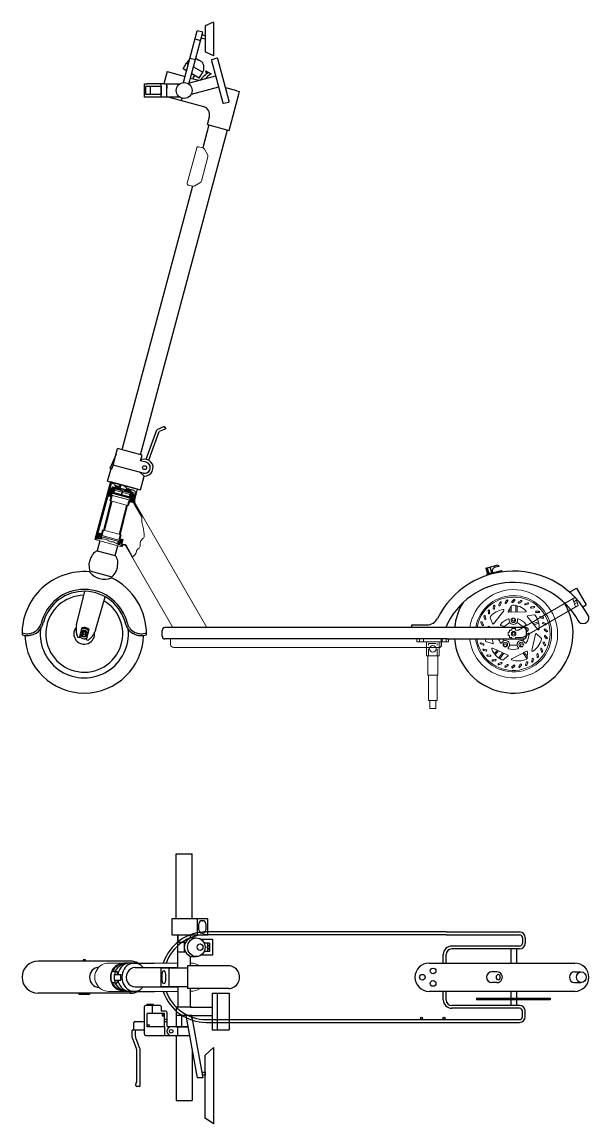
# Model space of a CAD drawing. Header units: millimetres. Extents: x 145 to 2246, y 70 to 2025.
# Drawn here: x 145 to 1147, y 70 to 2019 of the extents above; entities that cross this region are included whole.
import ezdxf

# ---------------------------------------------------------------- set-up
doc = ezdxf.new("R2010")
doc.units = ezdxf.units.MM
doc.linetypes.add('TRAZOS', pattern=[19.05, 12.7, -6.35])
for name, color, linetype, lineweight in [('01_Contornos', 7, 'Continuous', 20), ('02_Ocultas', 4, 'TRAZOS', 20), ('sombreado', 1, 'Continuous', 18)]:
    doc.layers.add(name, color=color, linetype=linetype, lineweight=lineweight)

msp = doc.modelspace()

# ---------------------------------------------------------------- hatches: boundary and pattern name
at = {"layer": '01_Contornos', "true_color": 0xf8d731}
h = msp.add_hatch(dxfattribs=at)
h.set_pattern_fill('ANSI31', color=40, scale=0.4, angle=290)
h.paths.add_polyline_path([(343.9, 1174.5), (346.4, 1183.8, 0.054182), (345.3, 1187.3), (342, 1175, 0.198912), (343.2, 1165.9), (356.2, 1143.4), (356.2, 1147.4), (344.9, 1166.9, -0.198912)])
edge = h.paths.add_edge_path()
edge.add_arc((275.6, 1107.8), 2.75, 227.0472, 241.4719)
edge.add_arc((274.7, 1106.1), 0.789, 241.4719, 268.5598)
edge.add_arc((274.9, 1113.3), 7.94, 268.5598, 270.524)
edge.add_arc((275.5, 1045.3), 60, 89.8094, 90.524, ccw=False)
edge.add_line((275.7, 1105.3), (301.9, 1203.2))
edge.add_arc((302.5, 1186.2), 17, 91.983, 99.1901)
edge.add_line((299.8, 1203), (273.8, 1105.8))
edge = h.paths.add_edge_path()
edge.add_arc((337, 1148.4), 57.5, 253.5525, 255.0025)
edge.add_arc((324.9, 1091.8), 3, 30, 158.3386, ccw=False)
edge.add_line((327.5, 1093.3), (339.1, 1073))
edge.add_arc((329.5, 1090), 19.5, 299.559, 302.498)
edge.add_line((340, 1073.6), (328.3, 1093.8))
edge.add_arc((324.9, 1091.8), 4, 30, 159.7448)
edge.add_line((321.1, 1093.2), (320.7, 1093.3))
h = msp.add_hatch(dxfattribs=at)
h.set_pattern_fill('ANSI31', color=40, scale=0.4, angle=338)
h.paths.add_polyline_path([(337.2, 1192.1), (339.2, 1191.6), (339.3, 1192, 0.022841), (337.8, 1192.4, -0.059041), (332.3, 1194.1, -0.036062), (329.2, 1195.7), (328.3, 1192.4), (326.3, 1192.9), (326, 1191.8), (336.4, 1189)])
h.paths.add_polyline_path([(326, 1191.8), (325.5, 1189.8), (335.9, 1187.1), (336.4, 1189)])
h.paths.add_polyline_path([(325.5, 1189.8), (325.3, 1189.1), (335.7, 1186.3), (335.9, 1187.1)])
h.paths.add_polyline_path([(319.6, 1200.5, 0.116505), (317.6, 1199.6, -0.215306), (312.9, 1198.5, -0.142421), (308.8, 1200.7, 0.008962), (308.6, 1200.9), (308.3, 1199.8), (310.2, 1199.3), (309.4, 1196.2), (319.8, 1193.4), (320.1, 1194.6), (318.1, 1195.1)])
h.paths.add_polyline_path([(309.4, 1196.2), (308.9, 1194.3), (319.2, 1191.5), (319.8, 1193.4)])
h.paths.add_polyline_path([(308.9, 1194.3), (308.7, 1193.5), (319, 1190.7), (319.2, 1191.5)])
h = msp.add_hatch(dxfattribs=at)
h.set_pattern_fill('ANSI31', color=40, scale=0.4)
h.paths.add_polyline_path([(316.1, 1113.2), (318, 1112.7), (331.1, 1164.4), (329.2, 1165)])
h.paths.add_polyline_path([(288.6, 1120.6), (290.5, 1120.1), (303.6, 1171.8), (301.7, 1172.3)])
at = {"layer": 'sombreado', "ltscale": 0.2, "true_color": 0xf8d731}
h = msp.add_hatch(dxfattribs=at)
h.set_pattern_fill('_USER', color=40, angle=30, pattern_type=0)
h.set_pattern_definition([(30, (-672.7828, 748.2334), (-0.5, 0.8660254), [])])
h.paths.add_polyline_path([(298.8, 1189.7), (300.8, 1189.2), (300.5, 1188.3), (301.5, 1188), (301.7, 1189, -0.173327), (305.9, 1195.1), (307.9, 1194.6), (308.4, 1196.5), (305, 1197.4)])
h.paths.add_polyline_path([(340.8, 1187.8), (337.4, 1188.7), (336.9, 1186.8), (338.9, 1186.3, -0.173327), (339.4, 1178.9), (339.1, 1177.9), (340.1, 1177.6), (340.4, 1178.6), (342.3, 1178.1)])
h = msp.add_hatch(dxfattribs=at)
h.set_pattern_fill('_USER', color=40, angle=30, pattern_type=0)
h.set_pattern_definition([(30, (-799.4587, 1125.8113), (-0.5, 0.8660254), [])])
h.paths.add_polyline_path([(305.1, 1186.2), (306.6, 1185.8), (308.7, 1193.5), (305.8, 1194.3)])
h.paths.add_polyline_path([(338.6, 1185.5), (335.7, 1186.3), (333.6, 1178.6), (335.1, 1178.2)])

# ---------------------------------------------------------------- linework, layer by layer
for p, q in [((483, 2019.4), (468, 2012.4)), ((468, 2012.4), (468, 1966.5)), ((483, 2019.4), (483, 1959.8)), ((429.8, 1912.2), (454.4, 2003.9)), ((439.5, 1909.7), (464, 2001.3)), ((450.5, 1989.4), (460.1, 1986.9)), ((464, 2001.3), (454.4, 2003.9)), ((461.4, 1991.7), (468, 1989.9)), ((468, 1995.1), (462.7, 1996.5)), ((468.2, 1989.9), (468.2, 1989.9)), ((441.4, 1955.6), (451.1, 1953)), ((452.2, 1955), (457.3, 1952.1)), ((462.4, 1949.1), (457.3, 1952.1)), ((483, 1959.8), (468, 1966.5)), ((479.2, 1951.1), (499.2, 1876.6)), ((489.1, 1955.2), (480.2, 1952.8)), ((510.8, 1879.7), (490.8, 1954.2)), ((400.9, 1931.8), (395.1, 1910.3)), ((400.9, 1931.8), (432.8, 1923.3)), ((429.3, 1936.6), (435.3, 1947)), ((435.4, 1933.1), (429.3, 1936.6)), ((435.3, 1947), (438.6, 1945.1)), ((447.6, 1939.9), (463.9, 1930.5)), ((457.9, 1920.1), (463.9, 1930.5)), ((469.2, 1933), (474.2, 1930.1)), ((470.7, 1927.6), (469.2, 1933)), ((474.7, 1930.4), (479, 1927.9)), ((361.2, 1900.3), (361.2, 1910.3)), ((361.2, 1910.3), (365.6, 1910.3)), ((396.4, 1910.3), (365.6, 1910.3)), ((390.7, 1886.3), (390.7, 1910.3)), ((396.4, 1910.3), (424, 1910.3)), ((400.7, 1886.3), (400.7, 1910.3)), ((486.6, 1923.5), (439.8, 1911)), ((457.3, 1915.7), (442.2, 1919.7)), ((457.9, 1920.1), (444.4, 1927.9)), ((449.8, 1924.8), (444.4, 1927.9)), ((446.7, 1926.6), (445.8, 1927.1)), ((447.3, 1920.5), (449.8, 1924.8)), ((447.3, 1920.5), (447.5, 1918.3)), ((361.2, 1896.3), (361.2, 1900.3)), ((361.2, 1886.3), (361.2, 1896.3)), ((362.9, 1905.3), (362.9, 1891.3)), ((390.7, 1905.3), (362.9, 1905.3)), ((390.7, 1891.3), (362.9, 1891.3)), ((370.9, 1905.3), (370.9, 1891.3)), ((390.7, 1905.3), (390.7, 1891.3)), ((400.7, 1907.3), (400.7, 1902.3)), ((491.8, 1904.2), (443.3, 1891.2)), ((524.3, 1897.7), (504.5, 1903)), ((510.7, 1827.8), (527.8, 1891.6)), ((524.3, 1897.7), (529.1, 1896.4)), ((527.8, 1891.6), (529.1, 1896.4)), ((424, 1886.3), (361.2, 1886.3)), ((404.5, 1886.3), (465.1, 1870.1)), ((426.5, 1880.4), (427.6, 1884.8)), ((500.9, 1875.6), (509.8, 1877.9)), ((472.1, 1838.2), (475.7, 1851.7)), ((475, 1837.4), (464.1, 1796.7)), ((472.1, 1838.2), (510.7, 1827.8)), ((353.8, 1253.9), (507.8, 1828.6)), ((445.9, 1729.1), (321, 1262.7)), ((363.9, 1246), (383, 1298.3)), ((368.6, 1244.3), (387, 1294.9)), ((395.6, 1303.8), (383, 1298.3)), ((398.8, 1300), (387, 1294.9)), ((395.6, 1303.8), (398.8, 1300)), ((310.7, 1255.1), (299.6, 1229.6)), ((305.5, 1235.8), (313.2, 1264.8)), ((356.7, 1253.1), (313.2, 1264.8)), ((354.1, 1243.5), (356.7, 1253.1)), ((299.6, 1229.6), (302.5, 1228.8)), ((305.5, 1235.8), (302.5, 1228.8)), ((305.5, 1235.8), (305.5, 1235.8)), ((358.6, 1221.6), (305.5, 1235.8)), ((363.8, 1240.9), (354.1, 1243.5)), ((354.5, 1244.8), (356.4, 1245.4)), ((295.8, 1207.3), (301.2, 1227.6)), ((352.7, 1223.1), (360.3, 1216.2)), ((353.7, 1191.8), (360.3, 1216.2)), ((295.8, 1207.3), (353.7, 1191.8)), ((282.2, 1101.5), (277.5, 1084.1)), ((309.4, 1075.6), (314.1, 1093)), ((277.5, 1084.1), (309.4, 1075.6)), ((964.2, 1053.6), (986.4, 1059.5)), ((964.2, 1053.6), (967.1, 1042.9)), ((966.6, 1054.2), (969.5, 1043.6)), ((971.5, 1055.5), (974.3, 1044.9)), ((987.2, 1056.6), (979.4, 1054.5)), ((986.4, 1059.5), (987.2, 1056.6)), ((264, 1046.9), (264.4, 1048.6)), ((264.4, 1048.6), (303, 1038.2)), ((302.5, 1036.4), (303, 1038.2)), ((965.6, 1040.3), (967.1, 1042.9)), ((967.1, 1042.9), (992.1, 1049.5)), ((976.7, 1045.5), (967.1, 1042.9)), ((971.4, 1044.1), (972.9, 1044.5)), ((976.7, 1045.5), (975.7, 1049.4)), ((993.6, 1046.9), (992.1, 1049.5)), ((1112.4, 1011), (1124.6, 1018.1)), ((1124.6, 1018.1), (1141.6, 988.6)), ((240.6, 953.1), (255.3, 1012.5)), ((274.4, 944), (291.3, 1002.9)), ((1135.7, 985.2), (1141.6, 988.6)), ((245.8, 929.9), (250.7, 948.3)), ((258.3, 926.6), (263.3, 944.9)), ((833.6, 948.2), (833.6, 953.2)), ((833.6, 948.2), (833.6, 953.2)), ((833.6, 953.2), (861.7, 953.2)), ((893.6, 948.2), (833.6, 948.2)), ((245.8, 929.9), (242.9, 930.7)), ((258.3, 926.6), (261.2, 925.8)), ((417.2, 432.9), (417.2, 547.9)), ((417.2, 547.9), (445.2, 547.9)), ((445.2, 432.9), (445.2, 547.9)), ((473.2, 432.9), (409.2, 432.9)), ((409.2, 432.9), (409.2, 404.9)), ((454.2, 432.9), (454.2, 404.9)), ((462.7, 429.9), (463.7, 429.9)), ((473.2, 404.9), (473.2, 432.9)), ((457.2, 413.4), (457.2, 424.4)), ((469.2, 424.4), (469.2, 413.4)), ((409.2, 404.9), (473.2, 404.9)), ((420.2, 346.4), (420.2, 404.9)), ((420.2, 404.9), (420.2, 391.4)), ((433.4, 391.4), (420.2, 391.4)), ((431.2, 391.4), (431.2, 374.4)), ((442.2, 398.5), (442.2, 404.9)), ((452.6, 399.2), (446.6, 399.2)), ((476.2, 396.7), (460.8, 396.7)), ((462.7, 407.9), (463.7, 407.9)), ((476.2, 390.4), (466.3, 390.4)), ((472.2, 390.2), (472.2, 383.7)), ((481, 396.7), (476.2, 396.7)), ((476.2, 390.4), (476.2, 375.4)), ((481, 396.9), (481, 368.9)), ((433.4, 374.4), (420.2, 374.4)), ((476.2, 375.4), (466.3, 375.4)), ((471.1, 382.9), (472.3, 383.9)), ((471.1, 382.9), (472.3, 381.8)), ((476.2, 385.6), (472.2, 385.6)), ((472.2, 381.9), (472.2, 375.4)), ((476.2, 380), (472.2, 380)), ((1008.6, 379.9), (1008.6, 354.9)), ((1018.6, 379.9), (1018.6, 354.9)), ((336.2, 358.2), (172.8, 358.2)), ((263.5, 358.4), (245.5, 358.4)), ((245.5, 358.4), (245.5, 358.2)), ((254.5, 360.4), (252.5, 360.4)), ((252.5, 360.4), (252.5, 358.4)), ((256.5, 360.4), (254.5, 360.4)), ((254.5, 360.4), (254.5, 358.4)), ((256.5, 358.4), (256.5, 360.4)), ((263.5, 358.4), (263.5, 358.2)), ((335.1, 354.9), (378.8, 354.9)), ((442.2, 349.9), (442.2, 366.9)), ((452.6, 366.2), (446.6, 366.2)), ((476.2, 368.7), (460.8, 368.7)), ((481, 368.7), (476.2, 368.7)), ((864.2, 354.9), (1121.5, 354.9)), ((308.6, 339.9), (303.6, 339.9)), ((307.5, 334.9), (319, 334.9)), ((307.5, 334.9), (307.5, 324.9)), ((308.6, 339.9), (308.6, 334.9)), ((308.6, 339.9), (312.9, 339.9)), ((312.9, 339.9), (312.9, 334.9)), ((344.3, 346.9), (420.2, 346.9)), ((389.7, 346.4), (389.7, 313.4)), ((389.7, 346.4), (437.3, 346.4)), ((404.2, 346.4), (404.2, 313.4)), ((509.8, 349.9), (437.3, 349.9)), ((437.3, 349.9), (437.3, 309.9)), ((437.3, 346.4), (437.3, 313.4)), ((984, 339.4), (974.8, 339.4)), ((1120.9, 339.4), (1133.1, 339.4)), ((308.6, 319.9), (303.6, 319.9)), ((307.5, 324.9), (319, 324.9)), ((308.6, 324.9), (308.6, 319.9)), ((308.6, 319.9), (312.9, 319.9)), ((312.9, 324.9), (312.9, 319.9)), ((344.3, 312.9), (420.2, 312.9)), ((389.7, 313.4), (437.3, 313.4)), ((420.2, 313.4), (420.2, 276.9)), ((984, 320.4), (974.8, 320.4)), ((1120.9, 320.4), (1133.1, 320.4)), ((336.2, 301.6), (172.8, 301.6)), ((245.5, 299.4), (245.5, 301.6)), ((263.5, 299.4), (245.5, 299.4)), ((252.5, 301.6), (252.5, 299.4)), ((256.5, 301.6), (256.5, 299.4)), ((263.5, 301.6), (263.5, 299.4)), ((335.1, 304.9), (378.8, 304.9)), ((509.8, 309.9), (437.3, 309.9)), ((442.2, 276.9), (442.2, 309.9)), ((480.6, 301.9), (480.6, 236.9)), ((480.6, 301.9), (489.4, 301.9)), ((489.4, 301.9), (489.4, 236.9)), ((489.4, 301.9), (510.8, 301.9)), ((510.8, 301.9), (510.8, 236.9)), ((1121.5, 304.9), (864.2, 304.9)), ((1008.6, 304.9), (1008.6, 292.9)), ((1018.6, 304.9), (1018.6, 292.9)), ((361.2, 228.9), (361.2, 277.9)), ((388.7, 279.9), (363.2, 279.9)), ((377.2, 281.9), (365.2, 281.9)), ((365.2, 281.9), (365.2, 279.9)), ((367.2, 279.9), (367.2, 281.9)), ((375.2, 265.5), (375.2, 281.9)), ((377.2, 279.9), (377.2, 281.9)), ((390.7, 277.9), (390.7, 269.9)), ((417.7, 261.9), (417.7, 276.9)), ((444.7, 276.9), (417.7, 276.9)), ((442.2, 276.9), (480.6, 276.9)), ((1008.6, 289.9), (1008.6, 279.9)), ((1018.6, 289.9), (1018.6, 279.9)), ((365.6, 241.9), (365.6, 265.5)), ((396.4, 265.5), (365.6, 265.5)), ((398.7, 269.9), (390.7, 269.9)), ((392.4, 265.5), (392.4, 261.5)), ((392.4, 261.5), (396.4, 261.5)), ((396.4, 241.9), (396.4, 265.5)), ((396.4, 255.7), (400.7, 255.7)), ((400.7, 267.9), (400.7, 243.9)), ((417.7, 241.9), (417.7, 261.9)), ((444.7, 261.9), (417.7, 261.9)), ((426.4, 261.9), (426.4, 241.9)), ((434.2, 261.9), (454.4, 151.9)), ((443.8, 261.9), (464, 151.9)), ((444.7, 256.9), (444.7, 261.9)), ((444.7, 261.9), (480.6, 261.9)), ((342.4, 236.4), (339.4, 236.4)), ((342.4, 236.4), (342.4, 249.4)), ((361.2, 236.4), (342.4, 236.4)), ((344.4, 251.4), (361.2, 251.4)), ((365.6, 245.9), (369.6, 245.9)), ((396.4, 241.9), (365.6, 241.9)), ((369.6, 241.9), (369.6, 245.9)), ((396.4, 251.7), (400.7, 251.7)), ((396.4, 241.9), (396.4, 226.9)), ((437.8, 241.9), (402.7, 241.9)), ((417.7, 241.9), (437.8, 241.9)), ((420.2, 226.9), (420.2, 241.9)), ((480.6, 236.9), (510.8, 236.9)), ((363.2, 226.9), (440.6, 226.9)), ((417.2, 226.9), (417.2, 111.9)), ((417.2, 226.9), (440.6, 226.9)), ((347.4, 145.4), (347.4, 198.4)), ((353.4, 138.4), (353.4, 199.6)), ((445.2, 201.6), (445.2, 111.9)), ((468, 192.1), (483, 205.3)), ((483, 205.3), (483, 70.3)), ((468, 164.4), (468, 192.1)), ((462.2, 161.9), (468, 161.9)), ((468, 156.9), (463.1, 156.9)), ((468, 154.4), (468, 164.4)), ((468, 161.9), (468, 156.9)), ((345.4, 138.4), (345.4, 140.5)), ((464, 151.9), (454.4, 151.9)), ((468, 80.3), (468, 154.4)), ((351.4, 136.4), (347.4, 136.4)), ((417.2, 111.9), (445.2, 111.9)), ((483, 70.3), (468, 80.3))]:
    msp.add_line(p, q)
at = {"color": 40, "true_color": 0xf8d731}
for p, q in [((300.6, 1206), (273.2, 1103.9)), ((301.9, 1203.2), (275.7, 1105.3)), ((348.9, 1193.1), (300.6, 1206)), ((343.9, 1174.5), (348.9, 1193.1)), ((342, 1175), (345.3, 1187.3)), ((392.2, 933.2), (392.2, 943.2)), ((1031.2, 948.2), (397.2, 948.2)), ((1036.2, 933.2), (1036.2, 943.2)), ((896.2, 928.2), (397.2, 928.2)), ((886.2, 918.2), (886.2, 928.2)), ((896.2, 928.2), (1031.2, 928.2)), ((894.2, 409.9), (470.2, 409.9)), ((894.2, 409.9), (1024.2, 409.9)), ((894.2, 404.9), (470.2, 404.9)), ((894.2, 404.9), (1024.2, 404.9)), ((1029.2, 399.9), (1029.2, 389.9)), ((1034.2, 399.9), (1034.2, 389.9)), ((1024.2, 384.9), (904.2, 384.9)), ((1024.2, 379.9), (904.2, 379.9)), ((889.2, 354.9), (889.2, 369.9)), ((894.2, 354.9), (894.2, 369.9)), ((889.2, 289.9), (889.2, 304.9)), ((894.2, 289.9), (894.2, 304.9)), ((948, 292.9), (1078, 292.9)), ((1078, 292.9), (1078, 289.9)), ((1024.2, 279.9), (904.2, 279.9)), ((1024.2, 274.9), (904.2, 274.9)), ((1078, 289.9), (948, 289.9)), ((470.2, 254.9), (894.2, 254.9)), ((894.2, 254.9), (1024.2, 254.9)), ((1029.2, 259.9), (1029.2, 269.9)), ((1034.2, 259.9), (1034.2, 269.9)), ((470.2, 249.9), (894.2, 249.9)), ((894.2, 249.9), (1024.2, 249.9))]:
    msp.add_line(p, q, dxfattribs=at)
for points in [[(277.5, 1084.1, 0.051798), (272.5, 1081.1, 0.075014), (269.6, 1078.2, 0.042014), (267.1, 1074, 0.026891), (264.1, 1067, 0.090681), (262.8, 1058.9, 0.070445), (264.4, 1048.6)], [(309.4, 1075.6, -0.051798), (312.3, 1070.4, -0.075014), (313.3, 1066.5, -0.042014), (313.3, 1061.6, -0.026891), (312.4, 1054.1, -0.090681), (309.6, 1046.4, -0.070445), (303, 1038.2)], [(240.6, 953.1, 0.03042), (240, 948.3, 0.03042), (240, 943.4, 0.041215), (240.9, 937, 0.041215), (242.9, 930.7)], [(250.7, 948.3, -0.074764), (254.1, 948.9, -0.074764), (257.5, 948.5, -0.074764), (260.7, 947.2, -0.074764), (263.3, 944.9)], [(274.4, 944, -0.03042), (272.5, 939.6, -0.03042), (270.1, 935.4, -0.041215), (266.1, 930.2, -0.041215), (261.2, 925.8)], [(347.4, 198.4, 0.030407), (347.2, 202, 0.065391), (346.8, 203.7), (344.6, 209.5), (343.1, 213.4), (340.3, 220.8, -0.075471), (339, 226.9, -0.050033), (339.4, 236.4)], [(353.4, 198.4, 0.030407), (353.2, 202, 0.065391), (352.8, 203.7), (350.6, 209.5), (349.1, 213.4), (346.3, 220.8, -0.075471), (345, 226.9, -0.050033), (345.4, 236.4)]]:
    msp.add_lwpolyline(points, format="xyb")
msp.add_lwpolyline([(252.2, 941.4), (249.9, 937.4), (252.2, 933.4), (256.8, 933.4), (259.1, 937.4), (256.8, 941.4)], close=True)
for centre, radius in [((431.2, 1898.3), 14), ((361.2, 1231.2), 3.5), ((361.2, 1231.2), 3.5), ((254.5, 937.4), 6), ((254.5, 937.4), 2), ((852.2, 329.9), 5), ((852.2, 329.9), 5), ((871.2, 340.9), 5), ((871.2, 318.9), 5), ((394.4, 263.5), 1.1), ((850.7, 257.4), 2), ((890.7, 257.4), 2), ((367.6, 243.9), 1.6), ((408.2, 234.4), 3.2)]:
    msp.add_circle(centre, radius)
for centre, radius, start, end in [((449.6, 1938.7), 16.5, 123.0927, 150), ((449.6, 1938.7), 16.5, 80.9758, 82.9417), ((449.6, 1938.7), 16.5, 330, 39.0242), ((480.6, 1951.5), 1.41, 105, 195), ((489.4, 1953.9), 1.41, 15, 105), ((514.8, 1869.4), 73, 123.3128, 140.3564), ((519.2, 1866.9), 73, 123.3128, 135.2336), ((500.5, 1876.9), 1.41, 195, 285), ((509.4, 1879.3), 1.41, 285, 15), ((461.2, 1855.6), 15, 345, 75), ((361.2, 1231.2), 15, 266.537, 108.749), ((361.2, 1231.2), 10, 255, 75), ((361.2, 1231.2), 10, 255, 53.1836), ((981.7, 1048.9), 6.06, 112.8338, 175.7177), ((254.5, 937.3), 110, 85.0671, 180.8513), ((290, 1066.2), 32.4, 216.5633, 292.6737), ((254.5, 937.3), 110, 359.1568, 64.1698), ((1013.6, 898.2), 150, 27.6156, 153.7767), ((254.5, 937.4), 78.4, 13.1969, 166.8031), ((254.5, 937.4), 78.4, 13.1969, 166.8031), ((1013.6, 898.2), 130, 28.3364, 157.3801), ((254.5, 937.4), 75.1, 12.6729, 164.4167), ((254.5, 937.4), 68, 90.7848, 59.2152), ((1013.6, 937.4), 105, 185.001, 31.8753), ((1013.6, 937.4), 105, 148.1227, 174.0706), ((154, 962.7), 28.6, 250.6052, 349.7016), ((154, 962.7), 25.3, 247.9459, 342.98), ((355, 962.7), 25.3, 197.02, 292.0541), ((860.8, 973.4), 20.2, 267.6538, 333.777), ((1136.5, 965.5), 10.2, 205.7129, 12.4895), ((254.5, 937.4), 78, 173.9417, 6.0583), ((254.5, 937.4), 18.4, 141.9463, 8.0537), ((254.5, 937.4), 9, 28.7617, 121.2383), ((355, 962.7), 28.6, 197.9577, 289.4876), ((254.5, 937.4), 105, 181.5953, 358.4047), ((254.5, 937.4), 9, 208.7617, 301.2383), ((462.7, 424.4), 5.5, 90, 180), ((463.7, 424.4), 5.5, 0, 90), ((462.7, 413.4), 5.5, 180, 270), ((463.7, 413.4), 5.5, 270, 0), ((470.2, 329.9), 80, 110.3641, 110.4796), ((172.8, 329.9), 28.3, 90, 270), ((336.2, 329.9), 28.3, 61.9993, 90), ((864.2, 329.9), 25, 90, 270), ((1121.5, 329.9), 25, 270, 90), ((281.8, 329.9), 18, 93.8136, 266.1864), ((975.1, 329.9), 9.5, 90.1489, 269.8511), ((984.1, 329.9), 9.5, 269.6155, 90.3845), ((336.2, 329.9), 28.3, 270, 298.0007), ((363.2, 277.9), 2, 90, 180), ((388.7, 277.9), 2, 0, 90), ((398.7, 267.9), 2, 0, 90), ((344.4, 249.4), 2, 90, 180), ((402.7, 243.9), 2, 180, 270), ((408.2, 234.4), 7.5, 90, 270), ((363.2, 228.9), 2, 180, 270), ((472.4, 159.4), 5, 149.9971, 150), ((472.4, 159.4), 5, 210, 210.0029), ((350.4, 140.5), 5, 135.5847, 180), ((347.4, 138.4), 2, 180, 270), ((345.4, 145.4), 2, 315.5847, 0), ((351.4, 138.4), 2, 270, 0)]:
    msp.add_arc(centre, radius, start, end)
for centre, radius, start, end in [((397.2, 943.2), 5, 90, 180), ((1031.2, 943.2), 5, 0, 90), ((397.2, 933.2), 5, 180, 270), ((881.2, 918.2), 5, 270, 0), ((1031.2, 933.2), 5, 270, 0), ((470.2, 329.9), 80, 90, 161.79), ((1024.2, 399.9), 10, 0, 90), ((470.2, 329.9), 75, 90, 160.5288), ((1024.2, 399.9), 5, 0, 90), ((1024.2, 389.9), 10, 270, 0), ((1024.2, 389.9), 5, 270, 0), ((904.2, 369.9), 15, 90, 180), ((904.2, 369.9), 10, 90, 180), ((470.2, 329.9), 80, 198.21, 270), ((470.2, 329.9), 75, 199.4712, 270), ((904.2, 289.9), 15, 180, 270), ((904.2, 289.9), 10, 180, 270), ((1024.2, 269.9), 10, 0, 90), ((1024.2, 269.9), 5, 0, 90), ((1024.2, 259.9), 10, 270, 0), ((1024.2, 259.9), 5, 270, 0)]:
    msp.add_arc(centre, radius, start, end, dxfattribs=at)
for centre, major_axis, ratio, start_param, end_param in [((277.2, 1244.4), (-29, 7.8), 0.833333, 2.730076, 2.794676), ((277.2, 1244.4), (-29, 7.8), 0.833333, 2.819691, 3.101582), ((446.6, 382.9), (0, -16.5), 0.933013, 3.141593, 6.283185), ((474.2, 382.9), (0, 2.92), 0.686648, 1.947076, 7.477702), ((330.2, 329.9), (-29, 0), 0.86273, 4.627436, 7.938934), ((335.1, 329.9), (-29, 0), 0.86273, 4.55867, 5.871668), ((335.1, 329.9), (0, -25), 0.869333, 2.961996, 4.511031), ((342.9, 329.9), (0, -25), 0.869333, 2.318559, 7.106219), ((324.8, 329.9), (-29, 0), 0.86273, 4.712389, 4.712399), ((340.3, 329.9), (0, -25), 0.869333, 4.511031, 4.913747), ((344.3, 329.9), (0, 17), 0.909107, 0, 3.141593), ((509.8, 329.9), (0, -20), 0.965926, 0, 3.141593), ((1120.9, 329.9), (0, -9.5), 0.894737, 3.141593, 6.283185), ((335.1, 329.9), (-29, 0), 0.86273, 0.411517, 1.724515), ((335.1, 329.9), (0, -25), 0.869333, 4.913747, 6.462782)]:
    msp.add_ellipse(centre, major_axis=major_axis, ratio=ratio, start_param=start_param, end_param=end_param)
for centre, major_axis, ratio in [((452.6, 382.9), (0, -16.5), 0.933013), ((459.2, 382.9), (0, -5.91), 0.866025), ((395.3, 329.9), (0, -12), 0.258819), ((1133.1, 329.9), (0, -9.5), 0.894737)]:
    msp.add_ellipse(centre, major_axis=major_axis, ratio=ratio)
at = {"extrusion": (0, 0, -1)}
msp.add_ellipse((986.3, 329.9), major_axis=(0, -4.5), ratio=0.831442, dxfattribs=at)
msp.add_point((305.5, 1235.8))
at = {"layer": '01_Contornos', "color": 40, "true_color": 0xf8d731}
for p, q in [((436.5, 1734.2), (453.3, 1797)), ((456.4, 1798.7), (464.1, 1796.7)), ((467.1, 1794.3), (472.5, 1784.9)), ((473, 1781.1), (461.5, 1738)), ((449.7, 1729.6), (459.1, 1735)), ((438.3, 1731.1), (445.9, 1729.1)), ((298.8, 1189.7), (297.8, 1185.8)), ((298.8, 1189.7), (300.8, 1189.2)), ((298.8, 1189.7), (300.8, 1189.2)), ((342.3, 1178), (298.8, 1189.7)), ((298.8, 1189.7), (300.8, 1189.2)), ((300.8, 1189.2), (299.7, 1185.3)), ((300.5, 1188.3), (300.8, 1189.2)), ((301.5, 1188), (301.7, 1189)), ((303.4, 1192.4), (302.4, 1188.6)), ((303.4, 1192.4), (302.4, 1188.6)), ((303.4, 1192.4), (339.7, 1182.7)), ((304.9, 1192.1), (305, 1185.3)), ((305, 1197.4), (340.8, 1187.8)), ((305.1, 1186.2), (305.8, 1194.3)), ((305.8, 1194.3), (321.7, 1190)), ((322.4, 1190.7), (305.9, 1195.1)), ((306.6, 1185.8), (308.7, 1193.5)), ((308.3, 1199.8), (308.6, 1200.9)), ((310.2, 1199.3), (308.3, 1199.8)), ((308.4, 1196.5), (337.4, 1188.7)), ((308.7, 1193.5), (310.2, 1199.3)), ((308.7, 1193.5), (335.7, 1186.3)), ((320.1, 1194.6), (319, 1190.7)), ((321.7, 1190), (319.6, 1182.3)), ((322.7, 1189.8), (320.6, 1182.1)), ((322.4, 1190.7), (338.9, 1186.3)), ((322.7, 1189.8), (338.6, 1185.5)), ((326.3, 1192.9), (325.3, 1189.1)), ((335.7, 1186.3), (337.2, 1192.1)), ((337.2, 1192.1), (339.2, 1191.6)), ((339.2, 1191.6), (339.3, 1192)), ((301.7, 1172.3), (288.6, 1120.6)), ((303.6, 1171.8), (290.5, 1120.1)), ((300, 1172.8), (301.7, 1179.1)), ((301.7, 1172.3), (300, 1172.8)), ((301.5, 1188), (300.5, 1188.3)), ((301.5, 1188), (339.1, 1177.9)), ((301.7, 1182.8), (335.8, 1173.6)), ((331.1, 1164.4), (301.7, 1172.3)), ((302.4, 1188.6), (303.1, 1188.4)), ((302.4, 1188.6), (303.1, 1188.4)), ((302.8, 1186.6), (337.3, 1177.4)), ((303.1, 1188.4), (303, 1187.8)), ((305, 1185.3), (303.9, 1185.6)), ((305, 1185.3), (334.7, 1177.3)), ((305.1, 1186.2), (319.6, 1182.3)), ((306.6, 1185.8), (319.6, 1182.3)), ((320.6, 1182.1), (333.6, 1178.6)), ((320.6, 1182.1), (335.1, 1178.2)), ((331.1, 1164.4), (333, 1171.2)), ((332.8, 1164), (334.5, 1170.3)), ((333.6, 1178.6), (335.7, 1186.3)), ((338.2, 1183.1), (334.7, 1177.3)), ((334.7, 1177.3), (335.8, 1177)), ((335.1, 1178.2), (338.6, 1185.5)), ((336.3, 1173.5), (335.8, 1173.6)), ((337.9, 1179.1), (337.8, 1178.5)), ((338.6, 1178.9), (337.9, 1179.1)), ((339.7, 1182.7), (338.2, 1183.1)), ((339.7, 1182.7), (338.6, 1178.9)), ((339.1, 1177.9), (339.4, 1178.9)), ((339.1, 1177.9), (340.1, 1177.6)), ((340.4, 1178.5), (339.3, 1174.7)), ((340.1, 1177.6), (340.4, 1178.6)), ((340.4, 1178.6), (342.3, 1178.1)), ((342.3, 1178), (340.4, 1178.5)), ((342.3, 1178), (341.3, 1174.2)), ((329.2, 1165), (316.1, 1113.2)), ((331.1, 1164.4), (318, 1112.7)), ((331.1, 1164.4), (332.8, 1164)), ((356.2, 1143.4), (343.2, 1165.9)), ((471.2, 948.2), (344.9, 1166.9)), ((283.5, 1111.6), (318, 1102.4)), ((286.9, 1121.1), (285.2, 1114.8)), ((288.6, 1120.6), (286.7, 1113.8)), ((288.6, 1120.6), (286.9, 1121.1)), ((288.6, 1120.6), (318, 1112.7)), ((318, 1112.7), (319.7, 1112.3)), ((319.7, 1112.3), (318, 1106)), ((273.2, 1103.9), (282.2, 1101.5)), ((277.4, 1107), (277.5, 1107.3)), ((277.4, 1107), (279.3, 1106.5)), ((277.5, 1107.3), (278.4, 1110.9)), ((279.3, 1106.5), (279.6, 1107.3)), ((279.6, 1107.3), (280.4, 1110.4)), ((280.6, 1105.3), (280.8, 1106)), ((281.8, 1105.8), (282.3, 1107.7)), ((282.2, 1101.5), (314.1, 1093)), ((282.9, 1107.6), (282.4, 1107.8)), ((284.7, 1109.1), (315.6, 1100.8)), ((285.7, 1108.9), (314.7, 1101.1)), ((314.1, 1093), (321.5, 1091)), ((317, 1098.5), (316.5, 1098.6)), ((316.5, 1096.4), (317.1, 1098.4)), ((317, 1094.5), (317.5, 1096.2)), ((318.9, 1095.9), (319, 1096)), ((320.9, 1095.4), (318.9, 1095.9)), ((319, 1096), (320, 1099.8)), ((320.7, 1093.3), (321.1, 1093.2)), ((320.9, 1095.4), (321.9, 1099.2)), ((321.5, 1091), (322, 1092.5)), ((411.2, 948.2), (327.5, 1093.3)), ((340, 1073.6), (328.3, 1093.8)), ((1001.2, 996.6), (998.7, 992.7)), ((1003.2, 995.4), (1000.6, 991.4)), ((1013.8, 997.8), (1010.5, 994.4)), ((1015.5, 996.1), (1012.1, 992.8)), ((1026.4, 996.3), (1022.4, 993.7)), ((1027.6, 994.3), (1023.7, 991.7)), ((968.6, 978.4), (968.9, 973.7)), ((971, 978.5), (971.2, 973.8)), ((978.1, 986.7), (977.4, 982.1)), ((996.1, 978.2), (978.2, 955.1)), ((980.5, 986.4), (979.7, 981.7)), ((989.2, 992.9), (987.5, 988.5)), ((991.4, 992.1), (989.7, 987.6)), ((1004.2, 977.3), (1009.4, 986.7)), ((1034.4, 976), (1005.2, 975.6)), ((1006.8, 975.6), (1006.8, 982.1)), ((1009.3, 975.7), (1009.3, 986.6)), ((1017.3, 975.8), (1017.3, 987.4)), ((1019.8, 975.8), (1019.8, 986.8)), ((1038.3, 992.2), (1033.9, 990.5)), ((1039.2, 990), (1034.7, 988.3)), ((1049.2, 985.8), (1044.5, 985)), ((1049.5, 983.4), (1044.9, 982.7)), ((1058.3, 974.8), (1053.6, 975.1)), ((1058.4, 977.2), (1053.7, 977.4)), ((955.8, 956.8), (957.9, 952.6)), ((957.9, 957.9), (960, 953.7)), ((961.1, 968.3), (962.3, 963.7)), ((963.4, 968.9), (964.6, 964.3)), ((976.2, 955.4), (972.2, 965.3)), ((978.5, 955.5), (975.8, 956.4)), ((1019.8, 957.4), (1019.8, 958.4)), ((1056.6, 944.7), (1038, 967.3)), ((1038.7, 969.2), (1049.3, 970.9)), ((1047.8, 955.4), (1057.5, 958.6)), ((1049.5, 953.3), (1058.1, 956.1)), ((1065.1, 964.6), (1060.5, 965.8)), ((1065.7, 966.9), (1061.1, 968.1)), ((1069.6, 953.1), (1065.4, 955.3)), ((1070.7, 955.2), (1066.5, 957.4)), ((471.2, 948.2), (411.2, 948.2)), ((970.5, 949.7), (970.9, 948.2)), ((996.3, 949.7), (995.4, 950)), ((1045.9, 907.8), (1052, 936.4)), ((1053.9, 937.1), (1061.8, 929.9)), ((1054.9, 946.7), (1058.8, 948)), ((1056.6, 944.6), (1058.7, 945.3)), ((1071.7, 941), (1068, 944)), ((1073.1, 942.9), (1069.5, 945.8)), ((407.2, 928.2), (407.2, 918.2)), ((842.7, 923.2), (842.7, 928.2)), ((898.7, 923.2), (842.7, 923.2)), ((859.7, 898.2), (859.7, 923.2)), ((881.7, 923.2), (881.7, 898.2)), ((898.7, 928.2), (898.7, 923.2)), ((955.3, 919.5), (959.5, 917.3)), ((956.3, 921.6), (960.5, 919.5)), ((976, 919.9), (965.7, 922.9)), ((975.7, 928.2), (977.4, 921.3)), ((996.3, 925), (996.2, 924.9)), ((1006.8, 917.4), (1006.1, 916.5)), ((1030.3, 925), (1030.7, 924.4)), ((1068.1, 916.8), (1065.9, 921)), ((1070.2, 917.9), (1068, 922.1)), ((1071.1, 928.7), (1068.2, 932.4)), ((1073, 930.2), (1070, 933.9)), ((412.2, 913.2), (881.2, 913.2)), ((881.7, 898.2), (859.7, 898.2)), ((861.7, 898.2), (861.7, 864.2)), ((879.7, 898.2), (879.7, 864.2)), ((960.2, 907.9), (964.8, 906.7)), ((960.8, 910.2), (965.4, 908.9)), ((967.5, 897.6), (972.2, 897.3)), ((967.6, 899.9), (972.4, 899.7)), ((976.9, 911.9), (1003.4, 899.6)), ((984.2, 908.4), (979.6, 902)), ((986.6, 907.4), (981.2, 900)), ((993.9, 903.9), (987.1, 894.4)), ((996.3, 902.9), (989.1, 893)), ((1003.6, 897.5), (994.8, 891.4)), ((1010.4, 893.2), (1036.6, 906.3)), ((1030.2, 903.1), (1037.2, 893.4)), ((1032.4, 904.2), (1037.8, 896.9)), ((1038.3, 905.2), (1037.6, 894.5)), ((1055, 896.2), (1054.7, 900.9)), ((1057.3, 896.3), (1057.1, 901)), ((1062.6, 905.8), (1061.4, 910.4)), ((1064.9, 906.4), (1063.7, 911)), ((976.4, 891.3), (981.1, 892.1)), ((976.8, 889), (981.5, 889.7)), ((986.8, 884.7), (991.2, 886.4)), ((987.6, 882.5), (992, 884.2)), ((998.3, 880.4), (1002.3, 883)), ((999.6, 878.4), (1003.6, 881)), ((1010.5, 878.6), (1013.8, 882)), ((1012.1, 877), (1015.5, 880.3)), ((1022.7, 879.4), (1025.3, 883.4)), ((1024.7, 878.1), (1027.3, 882.1)), ((1034.6, 882.7), (1036.3, 887.1)), ((1036.8, 881.8), (1038.5, 886.2)), ((1045.5, 888.4), (1046.2, 893)), ((1047.8, 888), (1048.5, 892.7)), ((861.7, 864.2), (879.7, 864.2)), ((878.2, 864.2), (863.2, 864.2)), ((863.2, 819.2), (863.2, 864.2)), ((878.2, 864.2), (878.2, 819.2)), ((878.2, 819.2), (863.2, 819.2)), ((865.2, 805.2), (865.2, 819.2)), ((876.2, 819.2), (876.2, 805.2)), ((876.2, 805.2), (865.2, 805.2)), ((297.4, 354.9), (420.2, 354.9)), ((297.4, 304.9), (420.2, 304.9)), ((948, 289.9), (948, 292.9))]:
    msp.add_line(p, q, dxfattribs=at)
at = {"layer": '01_Contornos', "color": 40, "ltscale": 0.2, "true_color": 0xf8d731}
for p, q in [((305, 1197.4), (298.8, 1189.7)), ((308.4, 1196.5), (307.9, 1194.6)), ((319.6, 1200.5), (318.1, 1195.1)), ((318.1, 1195.1), (328.3, 1192.4)), ((328.3, 1192.4), (329.2, 1195.7)), ((297.8, 1185.8), (296.5, 1181.2)), ((296.7, 1180.9), (301.8, 1179.6)), ((301.1, 1182.8), (301.4, 1182.8)), ((301.8, 1179.6), (301.7, 1179.1)), ((303.5, 1179.1), (301.7, 1172.3)), ((331.1, 1164.4), (333, 1171.2)), ((334.6, 1170.8), (334.5, 1170.3)), ((339.8, 1169.4), (334.6, 1170.8)), ((336.9, 1173.3), (336.6, 1173.3)), ((337.4, 1188.7), (336.9, 1186.8)), ((341.3, 1174.2), (340, 1169.5)), ((342.3, 1178.1), (340.8, 1187.8)), ((278.4, 1110.9), (279.7, 1115.5)), ((279.9, 1115.7), (285.1, 1114.3)), ((282.8, 1111.8), (283.1, 1111.7)), ((285.1, 1114.3), (285.2, 1114.8)), ((288.6, 1120.6), (286.7, 1113.8)), ((316.2, 1106), (318, 1112.7)), ((280.8, 1106), (281.8, 1105.8)), ((285.7, 1108.9), (284.7, 1105.1)), ((314.7, 1101.1), (313.3, 1096.1)), ((317.5, 1096.2), (316.5, 1096.4)), ((317.9, 1105.5), (318, 1106)), ((323, 1104.1), (317.9, 1105.5)), ((318.6, 1102.2), (318.3, 1102.3)), ((321.9, 1099.2), (323.2, 1103.9))]:
    msp.add_line(p, q, dxfattribs=at)
at = {"layer": '01_Contornos', "color": 40, "linetype": 'Continuous', "true_color": 0xf8d731}
for p, q in [((301, 1183.1), (300.1, 1184.6)), ((302, 1182.8), (300.3, 1185.6)), ((302.6, 1182.8), (300.7, 1186.1)), ((303.2, 1183.1), (301.3, 1186.5)), ((303.7, 1183.5), (301.9, 1186.7)), ((304, 1184.2), (302.6, 1186.7)), ((336.6, 1173.5), (335.1, 1176)), ((335.4, 1174.1), (335.1, 1174.7)), ((337.3, 1173.4), (335.4, 1176.7)), ((337.9, 1173.7), (335.9, 1177.1)), ((338.4, 1174.1), (336.5, 1177.3)), ((338.8, 1174.7), (337.2, 1177.4)), ((338.9, 1175.7), (338.2, 1176.9)), ((283.3, 1107.8), (281.4, 1111.1)), ((283.9, 1108.1), (281.9, 1111.5)), ((284.4, 1108.5), (282.6, 1111.7)), ((284.7, 1109.2), (283.3, 1111.6)), ((281.7, 1108.1), (280.8, 1109.6)), ((282.6, 1107.7), (281, 1110.6)), ((317.2, 1098.4), (315.8, 1101)), ((316.1, 1099.1), (315.8, 1099.7)), ((318, 1098.4), (316.1, 1101.7)), ((318.6, 1098.6), (316.6, 1102.1)), ((319.1, 1099), (317.2, 1102.3)), ((319.5, 1099.6), (317.9, 1102.4)), ((319.6, 1100.7), (318.9, 1101.9))]:
    msp.add_line(p, q, dxfattribs=at)
at = {"layer": '01_Contornos'}
for p, q in [((1123, 1002.1), (1022.1, 943.9)), ((1118.1, 999.3), (1123, 984.8)), ((1123, 1002.1), (1127.9, 987.6)), ((1029.6, 930.9), (1127.9, 987.6)), ((1004, 934.4), (1004, 940.4)), ((1006.5, 940.4), (1004, 940.4)), ((1006.5, 940.4), (1006.5, 943.9)), ((1010.6, 943.9), (1006.5, 943.9)), ((1016.6, 946.4), (1010.6, 946.4)), ((1010.6, 946.4), (1010.6, 943.9)), ((1016.6, 946.4), (1016.6, 943.9)), ((1016.6, 943.9), (1022.1, 943.9)), ((1006.5, 934.4), (1004, 934.4)), ((1006.5, 930.9), (1006.5, 934.4)), ((1010.6, 930.9), (1006.5, 930.9)), ((1010.6, 930.9), (1010.6, 928.4)), ((1016.6, 928.4), (1010.6, 928.4)), ((1029.6, 930.9), (1016.6, 930.9)), ((1016.6, 928.4), (1016.6, 930.9))]:
    msp.add_line(p, q, dxfattribs=at)
at = {"layer": '01_Contornos', "color": 40, "true_color": 0xf8d731}
for points in [[(346.4, 1183.8, 0.079393), (344.5, 1188.8, 0.144598), (342.3, 1190.8, 0.072769), (337.8, 1192.4, -0.059041), (332.3, 1194.1, -0.072818), (326.3, 1197.8, 0.100905), (321.8, 1200.3, 0.243127), (317.6, 1199.6, -0.215306), (312.9, 1198.5, -0.142421), (308.8, 1200.7, 0.138635), (304.5, 1203, 0.053585), (302.5, 1203.2, 0.040226), (299.8, 1203)], [(339.1, 1073, 0.067476), (343.3, 1076.2, 0.087487), (345.6, 1079.5, 0.057925), (346.7, 1082.9, -0.077504), (347.7, 1085.3, -0.135038), (350, 1087.7, 0.132362), (352.4, 1090.1, 0.165893), (353.2, 1094.1, -0.115988), (353.8, 1099.9, -0.155712), (358.1, 1105.8, 0.232874), (360.5, 1110.3, 0.03565), (360.3, 1115, 0.02042), (359.1, 1123.2, 0.026926), (356.7, 1132.6, -0.075159), (356.2, 1136), (356.2, 1141.9), (356.2, 1147.4)], [(273.8, 1105.8, 0.063023), (274.3, 1105.4, 0.118747), (274.7, 1105.3, 0.008571), (274.9, 1105.3, -0.003118), (275.7, 1105.3, -0.013283), (287.5, 1105, -0.028751), (292.9, 1104.3, -0.157709), (295.9, 1102.8, 0.121995), (299.5, 1100.6, 0.106595), (303.7, 1100.2, -0.134545), (307.1, 1099.6, -0.039864), (309.2, 1098.5, 0.022486), (312.7, 1096.4, 0.032573), (316.6, 1094.6, 0.024796), (322.1, 1092.9)]]:
    msp.add_lwpolyline(points, format="xyb", dxfattribs=at)
for points in [[(1006.8, 957.4), (996.3, 949.7), (996.1, 949.3)], [(1014.4, 957.4), (1011.5, 957.4)], [(1030.3, 949.7), (1019.8, 957.4), (1019.3, 957.4)], [(995.2, 928.2), (996.3, 925), (996.3, 925)], [(1000.7, 921.8), (1001.9, 920.9)], [(1006.3, 917.7), (1006.8, 917.4), (1019.8, 917.4)], [(1023.3, 919.9), (1026.3, 922.1)], [(1030, 924.8), (1030.3, 925), (1031.4, 928.2)]]:
    msp.add_lwpolyline(points, dxfattribs=at)
for centre, radius in [((302.1, 1184.7), 1.99), ((336.9, 1175.4), 1.99), ((282.8, 1109.7), 1.99), ((317.6, 1100.4), 1.99), ((1013, 961.1), 4.02), ((1013.3, 962.4), 2.5), ((870.7, 910.7), 6), ((999, 918.2), 4.02), ((998.6, 917.1), 2.5), ((1026.9, 918.2), 4.02), ((1028, 917.1), 2.5)]:
    msp.add_circle(centre, radius, dxfattribs=at)
at = {"layer": '01_Contornos'}
for radius in [4, 2]:
    msp.add_circle((1013.6, 937.4), radius, dxfattribs=at)
at = {"layer": '01_Contornos', "color": 40, "true_color": 0xf8d731}
for centre, radius, start, end in [((455.7, 1796.3), 2.5, 75, 165), ((462.8, 1791.8), 5, 30, 75), ((468.2, 1782.4), 5, 345, 30), ((456.6, 1739.3), 5, 300, 345), ((438.9, 1733.5), 2.5, 165, 255), ((447.2, 1733.9), 5, 255, 300), ((312.4, 1186.2), 11, 126.3202, 165.653), ((302.3, 1184.7), 2, 246.6677, 254.9913), ((302.3, 1184.7), 2, 74.9913, 83.3149), ((302, 1186.1), 2, 345, 60.5225), ((337.7, 1176.5), 2, 89.4775, 165), ((336.8, 1175.4), 2, 254.9913, 263.3149), ((336.8, 1175.4), 2, 66.6677, 74.9913), ((328.8, 1181.8), 11, 344.347, 23.6798), ((353.6, 1171.9), 12, 165, 210), ((353.6, 1171.9), 10, 165, 210), ((282.9, 1109.7), 2, 74.9913, 83.3149), ((282.9, 1109.7), 2, 246.6677, 254.9913), ((282.8, 1109.6), 2, 255, 345), ((317.6, 1100.3), 2, 165, 255), ((317.5, 1100.4), 2, 254.9913, 263.3149), ((317.5, 1100.4), 2, 66.6677, 74.9913), ((324.9, 1091.8), 4, 30, 159.7448), ((324.9, 1091.8), 3, 30, 165), ((1013.3, 937.4), 78, 186.7391, 172.0065), ((1013.3, 937.4), 67.5, 187.7935, 170.7529), ((1013, 937.4), 65, 188.0952, 170.3939), ((1013.3, 937.4), 60, 99.6143, 101.9661), ((1002.2, 996), 1.18, 327, 147), ((1011.3, 993.6), 1.18, 135, 315), ((1013.3, 992.4), 4, 61.0248, 105.1077), ((1014.6, 996.9), 1.18, 315, 135), ((1013.3, 937.4), 60, 75.6572, 77.8378), ((1027, 995.3), 1.18, 303, 123), ((969.8, 978.5), 1.18, 3, 183), ((1013.3, 937.4), 60, 135.4875, 138.0361), ((998.9, 946.7), 33.7, 96.5115, 141.5286), ((978.6, 981.9), 1.18, 171, 351), ((1013.3, 937.4), 60, 123.5371, 126.0313), ((979.3, 986.6), 1.18, 351, 171), ((988.6, 988.1), 1.18, 159, 339), ((1013.3, 937.4), 60, 111.5796, 114.0076), ((990.3, 992.5), 1.18, 339, 159), ((995.2, 979), 1.18, 322.2689, 96.5993), ((999.6, 992), 1.18, 147, 327), ((1005.2, 976.8), 1.18, 150.8403, 270.8403), ((1011.4, 985.5), 2.36, 90.1001, 150.8403), ((1011.5, 954.2), 33.7, 45.0829, 90.1001), ((1023, 992.7), 1.18, 123, 303), ((1034.3, 989.4), 1.18, 111, 291), ((1034.4, 977.2), 1.18, 270.8403, 45.1708), ((1013.3, 937.4), 60, 63.6639, 65.7566), ((1038.7, 991.1), 1.18, 291, 111), ((1044.7, 983.8), 1.18, 99, 279), ((1013.3, 937.4), 60, 51.6596, 53.6687), ((1049.3, 984.6), 1.18, 279, 99), ((1053.6, 976.2), 1.18, 87, 267), ((1013.3, 937.4), 60, 39.6434, 41.578), ((1058.4, 976), 1.18, 267, 87), ((956.8, 957.4), 1.18, 27, 207), ((962.2, 968.6), 1.18, 15, 195), ((1013.3, 937.4), 60, 147.4317, 150.0218), ((963.4, 964), 1.18, 195, 15), ((970.1, 973.8), 1.18, 183, 3), ((974.4, 966.2), 2.36, 141.5286, 202.2689), ((977.3, 955.8), 1.18, 202.2689, 322.2689), ((1013, 937.4), 27.8, 108.3675, 143.6325), ((1004.6, 962.6), 1.18, 349.972, 108.3675), ((1013, 961.1), 7.33, 169.972, 10.028), ((1021.4, 962.6), 1.18, 71.6325, 190.028), ((1013, 937.4), 27.8, 36.3675, 71.6325), ((1038.9, 968), 1.18, 99.4118, 219.4118), ((1049.6, 968.6), 2.36, 38.6715, 99.4118), ((1025.2, 949), 33.7, 353.6544, 38.6715), ((1060.8, 966.9), 1.18, 75, 255), ((1065.9, 956.3), 1.18, 63, 243), ((1065.4, 965.7), 1.18, 255, 75), ((1013.3, 937.4), 60, 27.6142, 29.4884), ((1065.6, 954.4), 4, 343.4845, 23.6211), ((1070.2, 954.2), 1.18, 243, 63), ((959, 953.2), 1.18, 207, 27), ((996.9, 932.2), 33.7, 147.9401, 151.5218), ((969.4, 949.4), 1.18, 13.6975, 148.0279), ((990.4, 944.7), 4.02, 60.7605, 119.2395), ((991.6, 953.1), 1.18, 143.6325, 262.028), ((990.4, 944.7), 7.33, 28.5884, 82.028), ((1035.6, 944.7), 7.33, 97.972, 151.4116), ((1035.6, 944.7), 4.02, 279.2387, 128.4191), ((1034.4, 953.1), 1.18, 277.972, 36.3675), ((1037.1, 945.1), 2.5, 249.8003, 146.25), ((1013, 937.4), 27.8, 324.3675, 359.6325), ((1035.6, 944.7), 7.33, 275.051, 298.028), ((1039.6, 937.2), 1.18, 359.6325, 118.028), ((1053.1, 936.2), 1.18, 47.9832, 167.9832), ((1057.5, 945.4), 1.18, 219.4118, 353.7422), ((1068.7, 944.9), 1.18, 51, 231), ((1072.4, 941.9), 1.18, 231, 51), ((1013.3, 937.4), 60, 3.5161, 5.328), ((412.2, 918.2), 5, 180, 270), ((955.8, 920.5), 1.18, 63, 243), ((1013.3, 937.4), 60, 195.1793, 197.7983), ((960, 918.4), 1.18, 243, 63), ((996.9, 932.2), 33.7, 186.723, 192.9572), ((966.4, 925.1), 2.36, 192.9572, 253.6975), ((976.3, 921), 1.18, 253.6975, 13.6975), ((1013, 937.4), 27.8, 199.2431, 215.6325), ((991.4, 921.9), 1.18, 215.6325, 334.028), ((999, 918.2), 7.33, 313.972, 154.028), ((1026.9, 918.2), 7.33, 25.972, 226.028), ((1034.6, 921.9), 1.18, 205.972, 324.3675), ((1029.7, 935.1), 33.7, 302.2258, 347.2429), ((1060.3, 928.2), 2.36, 347.2429, 47.9832), ((1067, 921.6), 1.18, 27, 207), ((1069.1, 933.2), 1.18, 39, 219), ((1069.1, 917.4), 1.18, 207, 27), ((1013.3, 937.4), 60, 339.3743, 341.215), ((1072.1, 929.5), 1.18, 219, 39), ((1013.3, 937.4), 60, 351.4493, 353.2642), ((960.5, 909), 1.18, 75, 255), ((1013.3, 937.4), 60, 207.1212, 209.7133), ((965.1, 907.8), 1.18, 255, 75), ((967.6, 898.7), 1.18, 87, 267), ((1013.3, 937.4), 60, 219.0713, 221.6235), ((972.3, 898.5), 1.18, 267, 87), ((976.4, 910.8), 1.18, 65.1261, 199.4565), ((1007, 921.6), 33.7, 199.3686, 244.3858), ((1002.9, 898.5), 1.18, 305.1261, 65.1261), ((1004.9, 912), 1.18, 133.972, 252.3675), ((1013, 937.4), 27.8, 252.3675, 287.6325), ((1021, 912), 1.18, 287.6325, 46.028), ((1037.1, 905.2), 1.18, 356.5546, 116.5546), ((1047, 907.6), 1.18, 167.9832, 302.3136), ((1055.9, 901), 1.18, 3, 183), ((1013.3, 937.4), 60, 315.2178, 317.1686), ((1062.5, 910.7), 1.18, 15, 195), ((1063.7, 906.1), 1.18, 195, 15), ((1013.3, 937.4), 60, 327.2955, 329.1827), ((976.6, 890.1), 1.18, 99, 279), ((981, 892.9), 4, 200.8962, 241.8492), ((981.3, 890.9), 1.18, 279, 99), ((987.2, 883.6), 1.18, 111, 291), ((1013.3, 937.4), 60, 243.0088, 245.4453), ((991.6, 885.3), 1.18, 291, 111), ((993.5, 893.3), 2.36, 244.3858, 305.1261), ((999, 879.4), 1.18, 123, 303), ((1013.3, 937.4), 60, 255.0014, 257.3647), ((1002.9, 882), 1.18, 303, 123), ((1010.9, 892.2), 1.18, 116.5546, 250.885), ((1011.3, 877.8), 1.18, 135, 315), ((1013.3, 937.4), 60, 267.012, 269.2944), ((1021.6, 922.9), 33.7, 250.7972, 295.8143), ((1014.6, 881.1), 1.18, 315, 135), ((1023.7, 878.7), 1.18, 147, 327), ((1013.3, 937.4), 60, 279.0406, 281.2376), ((1026.3, 882.7), 1.18, 327, 147), ((1035.7, 882.3), 1.18, 159, 339), ((1013.3, 937.4), 60, 291.0863, 293.1966), ((1035.3, 894.7), 2.36, 295.8143, 356.5546), ((1037.4, 886.7), 1.18, 339, 159), ((1046.6, 888.2), 1.18, 171, 351), ((1045.6, 892.9), 4, 268.9807, 307.8653), ((1047.4, 892.9), 1.18, 351, 171), ((1056.1, 896.3), 1.18, 183, 3)]:
    msp.add_arc(centre, radius, start, end, dxfattribs=at)
at = {"layer": '01_Contornos', "color": 40, "ltscale": 0.2, "true_color": 0xf8d731}
for centre, radius, start, end in [((296.7, 1181.1), 0.2, 165, 255), ((301.7, 1184.8), 2, 165, 255), ((300.6, 1179.9), 3, 345, 75), ((335.9, 1170.4), 3, 75, 165), ((337.4, 1175.2), 2, 255, 345), ((339.8, 1169.6), 0.2, 255, 345), ((279.9, 1115.5), 0.2, 75, 165), ((282.3, 1109.9), 2, 75, 165), ((283.8, 1114.6), 3, 255, 345), ((319.1, 1105.2), 3, 165, 255), ((318.1, 1100.3), 2, 345, 75), ((323, 1103.9), 0.2, 345, 75)]:
    msp.add_arc(centre, radius, start, end, dxfattribs=at)
at = {"layer": '01_Contornos', "color": 40, "true_color": 0xf8d731}
for centre, major_axis, ratio, start_param, end_param in [((297.4, 329.9), (0, 25), 0.965926, 6.283185, 9.424778), ((324.8, 329.9), (0, 25), 0.965926, 6.283185, 9.424778), ((441.2, 329.9), (30, 0), 0.833333, 7.210481, 7.819636), ((441.2, 329.9), (30, 0), 0.833333, 4.746734, 5.35589)]:
    msp.add_ellipse(centre, major_axis=major_axis, ratio=ratio, start_param=start_param, end_param=end_param, dxfattribs=at)
at = {"layer": '02_Ocultas'}
for p, q in [((1124.8, 996.8), (1119.9, 994)), ((1126.1, 992.9), (1121.2, 990.1))]:
    msp.add_line(p, q, dxfattribs=at)
at = {"layer": '02_Ocultas', "color": 40, "true_color": 0xf8d731}
for p, q in [((847.2, 928.2), (847.2, 923.2)), ((854.2, 928.2), (854.2, 923.2)), ((863.2, 898.2), (863.2, 920.2)), ((863.2, 920.2), (878.2, 920.2)), ((878.2, 898.2), (878.2, 920.2)), ((887.2, 928.2), (887.2, 923.2)), ((894.2, 928.2), (894.2, 923.2))]:
    msp.add_line(p, q, dxfattribs=at)
at = {"layer": 'sombreado', "color": 40, "linetype": 'Continuous', "ltscale": 0.2, "true_color": 0xf8d731}
for p, q in [((299.8, 1189.4), (298.6, 1188.7)), ((302.5, 1188.8), (304.9, 1190.2)), ((302.8, 1190.2), (304.9, 1191.4)), ((303, 1187.9), (304.9, 1189.1)), ((303.2, 1191.5), (304.4, 1192.2)), ((299.9, 1183.7), (296.7, 1181.9)), ((300.7, 1183), (297, 1180.9)), ((299.7, 1184.7), (297.1, 1183.2)), ((299.9, 1186), (297.5, 1184.6)), ((300.3, 1187.4), (297.8, 1186)), ((300.7, 1188.8), (298.2, 1187.3)), ((301.9, 1182.6), (298.3, 1180.5)), ((302.8, 1181.9), (299.7, 1180.1)), ((302.3, 1174.7), (300.2, 1173.5)), ((302.7, 1176.1), (300.5, 1174.8)), ((302, 1173.3), (300.7, 1172.6)), ((303.1, 1177.4), (300.9, 1176.2)), ((303.3, 1181.1), (301.1, 1179.8)), ((303.4, 1178.8), (301.3, 1177.6)), ((303.6, 1180.1), (301.6, 1178.9)), ((303.7, 1187.2), (305, 1187.9)), ((304, 1186.2), (305, 1186.8)), ((304.6, 1185.4), (305, 1185.6)), ((334.5, 1170.2), (332.4, 1169)), ((337.7, 1173.2), (332.7, 1170.3)), ((336.1, 1173.4), (333.2, 1171.7)), ((334.8, 1177.4), (338.9, 1179.8)), ((341.2, 1174.1), (335.2, 1170.6)), ((335.8, 1179.2), (339.2, 1181.2)), ((340.9, 1172.7), (336.6, 1170.2)), ((336.9, 1181), (339.6, 1182.5)), ((340.5, 1171.4), (337.9, 1169.9)), ((338, 1182.7), (338.5, 1183)), ((341.6, 1175.5), (338.9, 1173.9)), ((340.1, 1170), (339.3, 1169.5)), ((342, 1176.8), (339.5, 1175.4)), ((342.1, 1178.1), (339.9, 1176.8)), ((340.8, 1178.4), (340.3, 1178.1)), ((333.4, 1166.1), (331.3, 1164.9)), ((333.8, 1167.5), (331.6, 1166.2)), ((334.1, 1168.8), (332, 1167.6)), ((333, 1164.7), (332.1, 1164.2)), ((278.1, 1109.6), (280.8, 1111.1)), ((278.5, 1111), (284.5, 1114.4)), ((278.8, 1112.3), (283.1, 1114.8)), ((279.2, 1113.7), (281.8, 1115.2)), ((279.6, 1115.1), (280.4, 1115.5)), ((282, 1111.8), (287, 1114.7)), ((283.6, 1111.6), (286.6, 1113.3)), ((285.2, 1114.9), (287.3, 1116.1)), ((285.6, 1116.2), (287.7, 1117.5)), ((285.9, 1117.6), (288.1, 1118.8)), ((286.3, 1119), (288.4, 1120.2)), ((286.7, 1120.3), (287.6, 1120.9)), ((317.4, 1110.3), (319.5, 1111.6)), ((317.7, 1111.7), (319, 1112.4)), ((277.6, 1107), (279.8, 1108.3)), ((277.7, 1108.2), (280.2, 1109.6)), ((278.9, 1106.6), (279.5, 1106.9)), ((280.9, 1105.2), (285.4, 1107.9)), ((282.1, 1107.1), (283.1, 1107.6)), ((282.8, 1105.2), (285.1, 1106.5)), ((284.4, 1108.4), (285.3, 1109)), ((284.7, 1105.1), (284.7, 1105.1)), ((313.4, 1096.3), (317, 1098.4)), ((313.8, 1097.6), (316.1, 1099)), ((314.1, 1099), (315.6, 1099.9)), ((314.3, 1095.6), (316.7, 1097)), ((314.5, 1100.4), (315.4, 1100.9)), ((315.4, 1095.1), (317.3, 1096.2)), ((316.1, 1105), (318.1, 1106.1)), ((316.3, 1106.2), (318.4, 1107.5)), ((316.4, 1104), (318.6, 1105.3)), ((316.6, 1107.6), (318.8, 1108.8)), ((316.6, 1094.7), (317.2, 1095)), ((316.9, 1103.1), (320, 1104.9)), ((317, 1109), (319.2, 1110.2)), ((317.8, 1102.5), (321.4, 1104.6)), ((319, 1102), (322.7, 1104.2)), ((319.1, 1096.3), (321.5, 1097.7)), ((319.4, 1097.7), (321.9, 1099.1)), ((319.8, 1101.3), (323, 1103.2)), ((319.8, 1099), (322.2, 1100.4)), ((319.9, 1095.6), (321.1, 1096.3)), ((320, 1100.3), (322.6, 1101.8))]:
    msp.add_line(p, q, dxfattribs=at)
at = {"layer": 'sombreado', "color": 40, "ltscale": 0.2, "true_color": 0xf8d731}
for p, q in [((333.7, 1174.1), (304.3, 1182)), ((286, 1110.9), (315.4, 1103.1))]:
    msp.add_line(p, q, dxfattribs=at)

doc.saveas('drawing.dxf')
